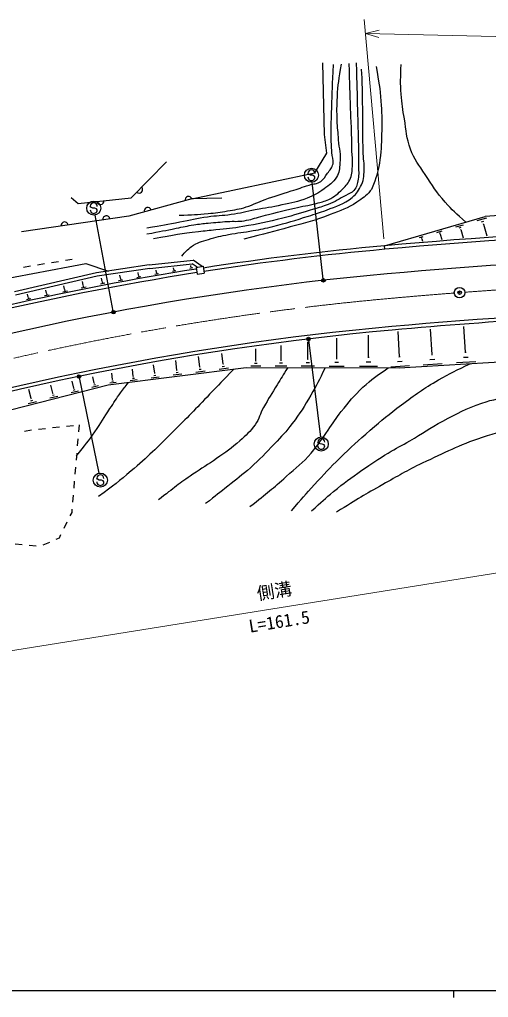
# Model space of a CAD drawing. Units: millimetres, scale not verified. Extents: x 0 to 700000, y -47500 to 447500.
# Drawn here: x 206434 to 272956, y 204000 to 342602 of the extents above; entities that cross this region are included whole.
import ezdxf
from ezdxf.enums import TextEntityAlignment as Align

# ---------------------------------------------------------------- set-up
doc = ezdxf.new("R2010")
doc.units = ezdxf.units.MM
doc.header["$LTSCALE"] = 1000
doc.header["$PDMODE"] = 32
doc.header["$PDSIZE"] = 500
doc.linetypes.add('CHAIN', pattern=[18.5, 12, -1.5, 3.5, -1.5])
for name, color, linetype, lineweight in [('M-STR-HTXT', 7, 'Continuous', 25), ('M-TTL-BAND', 7, 'Continuous', 25), ('S-TTL', 7, 'Continuous', 25)]:
    doc.layers.add(name, color=color, linetype=linetype, lineweight=lineweight)
doc.styles.add('@ＭＳ ゴシック', font='')
doc.styles.add('ＭＳ ゴシック', font='')
doc.styles.get('@ＭＳ ゴシック').set_extended_font_data('@MS Gothic')
doc.styles.get('ＭＳ ゴシック').set_extended_font_data('MS Gothic')

msp = doc.modelspace()

# ---------------------------------------------------------------- linework, layer by layer
at = {"layer": 'M-STR-HTXT'}
for p, q in [((247449, 320679), (247349, 320797)), ((247694, 320540), (247449, 320679)), ((247994, 320538), (247694, 320540)), ((248239, 320426), (247994, 320538)), ((248345, 320290), (248239, 320426)), ((249514, 305783), (247956, 319545)), ((216567, 316012), (216467, 316130)), ((216812, 315873), (216567, 316012)), ((217112, 315870), (216812, 315873)), ((217358, 315758), (217112, 315870)), ((219728, 301281), (217148, 314889)), ((217463, 315622), (217358, 315758)), ((247450, 297185), (249112, 283435)), ((214891, 291862), (217694, 278299)), ((248837, 282583), (248737, 282701)), ((249082, 282444), (248837, 282583)), ((249383, 282441), (249082, 282444)), ((249628, 282329), (249383, 282441)), ((249734, 282193), (249628, 282329)), ((217501, 277460), (217401, 277578)), ((217746, 277321), (217501, 277460)), ((218047, 277318), (217746, 277321)), ((218292, 277206), (218047, 277318)), ((218398, 277070), (218292, 277206))]:
    msp.add_line(p, q, dxfattribs=at)
for centre, radius in [((247844, 320539), 1000), ((216962, 315871), 1000), ((249531, 305634), 150), ((249531, 305634), 120), ((249531, 305634), 90), ((249531, 305634), 60), ((249531, 305634), 30), ((219756, 301134), 150), ((219756, 301134), 120), ((219756, 301134), 90), ((219756, 301134), 60), ((219756, 301134), 30), ((247432, 297334), 150), ((247432, 297334), 120), ((247432, 297334), 90), ((247432, 297334), 60), ((247432, 297334), 30), ((214861, 292009), 150), ((214861, 292009), 120), ((214861, 292009), 90), ((214861, 292009), 60), ((214861, 292009), 30), ((249232, 282442), 1000), ((217896, 277319), 1000)]:
    msp.add_circle(centre, radius, dxfattribs=at)
for centre, start, end in [((247845, 320294), 179.55488, 359.55488), ((247849, 320794), 359.55488, 179.55488), ((216967, 316126), 359.55488, 179.55488), ((216964, 315626), 179.55488, 359.55488), ((249237, 282697), 359.55488, 179.55488), ((249234, 282197), 179.55488, 359.55488), ((217901, 277574), 359.55488, 179.55488), ((217898, 277074), 179.55488, 359.55488)]:
    msp.add_arc(centre, 500, start, end, dxfattribs=at)
for p in [(249531, 305634), (219756, 301134), (247432, 297334), (214861, 292009)]:
    msp.add_point(p, dxfattribs=at)
at = {"layer": 'M-TTL-BAND'}
for p, q in [((40000, 205000), (579000, 205000)), ((268000, 205000), (268000, 204000))]:
    msp.add_line(p, q, dxfattribs=at)
at = {"layer": 'M-TTL-BAND', "color": 2, "linetype": 'CHAIN', "lineweight": 13}
for centre, radius, start, end in [((321906, -394089), 700000, 88.7801, 94.28459), ((321906, -394089), 700000, 94.40737, 95.1645), ((294901, -95307), 400000, 95.1645, 108.09192)]:
    msp.add_arc(centre, radius, start, end, dxfattribs=at)
at = {"layer": 'S-TTL', "lineweight": 13}
for p, q in [((258130, 311535), (255322, 342602)), ((257445, 341083), (255502, 340610)), ((487072, 335204), (255502, 340610)), ((255502, 340610), (257421, 340048)), ((168879, 247307), (317063, 271045))]:
    msp.add_line(p, q, dxfattribs=at)
at = {"layer": 'S-TTL'}
for p, q in [((249674, 326334), (249465, 336476)), ((250045, 323642), (249674, 326334)), ((248305, 320880), (250045, 323642)), ((222252, 317351), (227289, 322431)), ((230893, 317177), (248305, 320880)), ((213742, 317394), (214740, 316526)), ((214740, 316526), (222252, 317351)), ((230893, 317177), (221948, 314746)), ((235149, 317264), (230893, 317177)), ((221948, 314746), (206707, 312531)), ((258220, 310539), (272484, 314690)), ((268350, 313226), (269393, 313530)), ((271367, 314105), (272723, 314499)), ((271975, 313914), (272313, 314012)), ((272200, 313612), (272285, 313636)), ((272243, 313624), (272736, 311930)), ((263176, 311721), (263683, 311868)), ((265629, 312435), (266390, 312656)), ((265970, 312327), (266160, 312383)), ((266097, 312158), (266144, 312172)), ((266120, 312165), (266336, 311425)), ((268817, 313080), (269078, 313155)), ((268991, 312847), (269056, 312866)), ((269023, 312857), (269370, 311664)), ((258265, 310041), (258220, 310539)), ((263403, 311649), (263529, 311686)), ((263487, 311537), (263519, 311546)), ((263503, 311541), (263600, 311209)), ((149201, 295370), (215859, 308046)), ((209968, 307958), (208981, 307800)), ((211943, 308275), (210956, 308117)), ((213918, 308592), (212931, 308434)), ((215859, 308046), (219048, 306962)), ((224837, 307825), (217359, 306710)), ((224837, 307825), (231046, 308515)), ((224902, 307329), (230913, 307997)), ((230753, 307571), (230727, 307721)), ((231613, 307502), (230913, 307997)), ((232322, 307612), (231046, 308515)), ((217359, 306710), (205728, 304005)), ((207994, 307641), (207006, 307483)), ((224902, 307329), (217453, 306218)), ((220739, 305927), (220658, 306390)), ((223321, 306351), (223254, 306733)), ((223339, 306354), (223303, 306348)), ((226157, 306550), (225634, 306459)), ((225850, 306766), (225797, 307069)), ((225938, 306647), (225808, 306624)), ((225867, 306769), (225834, 306763)), ((228605, 306978), (228132, 306896)), ((228327, 307173), (228288, 307398)), ((228407, 307065), (228289, 307045)), ((228342, 307175), (228313, 307170)), ((231001, 307397), (230579, 307323)), ((230824, 307475), (230719, 307456)), ((230766, 307573), (230740, 307569)), ((231474, 307480), (232462, 307634)), ((231474, 307480), (231628, 306492)), ((231628, 306492), (232616, 306646)), ((232462, 307634), (232616, 306646)), ((217453, 306218), (205847, 303519)), ((215455, 304943), (215343, 305471)), ((215477, 304947), (215434, 304938)), ((218530, 305217), (217902, 305107)), ((218161, 305476), (218080, 305939)), ((218267, 305333), (218110, 305306)), ((218180, 305480), (218141, 305473)), ((221108, 305668), (220479, 305558)), ((220845, 305784), (220687, 305756)), ((220758, 305930), (220719, 305923)), ((223659, 306114), (223084, 306013)), ((223418, 306220), (223274, 306195)), ((207668, 303248), (207579, 303666)), ((210623, 303558), (209990, 303424)), ((210239, 303807), (210143, 304262)), ((210352, 303666), (210194, 303632)), ((210259, 303812), (210219, 303803)), ((213234, 304113), (212576, 303974)), ((212835, 304372), (212730, 304863)), ((212952, 304225), (212788, 304190)), ((212855, 304377), (212814, 304368)), ((215869, 304674), (215187, 304529)), ((215577, 304790), (215406, 304754)), ((208037, 303008), (207428, 302879)), ((207776, 303112), (207624, 303080)), ((207687, 303252), (207649, 303244)), ((260347, 294820), (260125, 298377)), ((264949, 295126), (264723, 298739)), ((269701, 295442), (269471, 299111)), ((247342, 294450), (247350, 296904)), ((251423, 294570), (251433, 297443)), ((255937, 294741), (255948, 297880)), ((235319, 293798), (235131, 295289)), ((239962, 294233), (239967, 295929)), ((243527, 294338), (243534, 296400)), ((269614, 295436), (269787, 295447)), ((228758, 292913), (228588, 294268)), ((232016, 293377), (231830, 294853)), ((239785, 293884), (240135, 293883)), ((239918, 294234), (240005, 294233)), ((243321, 293930), (243730, 293929)), ((243476, 294338), (243578, 294338)), ((247104, 293980), (247575, 293979)), ((247283, 294451), (247400, 294450)), ((251153, 294033), (251690, 294032)), ((251356, 294571), (251491, 294570)), ((255618, 294107), (256253, 294105)), ((255858, 294741), (256017, 294741)), ((260053, 294126), (260726, 294168)), ((260263, 294814), (260431, 294825)), ((260285, 293215), (282332, 294593)), ((263671, 293677), (266398, 293848)), ((264651, 294423), (265333, 294465)), ((264864, 295121), (265035, 295131)), ((268405, 293973), (271169, 294146)), ((269398, 294729), (270089, 294772)), ((219020, 290822), (238601, 293288)), ((219632, 291604), (219522, 292478)), ((222569, 292025), (222440, 293054)), ((225610, 292461), (225460, 293650)), ((225576, 292457), (225644, 292466)), ((228646, 292592), (228947, 292630)), ((228721, 292908), (228796, 292917)), ((231443, 292638), (232755, 292803)), ((231893, 293028), (232221, 293069)), ((231975, 293372), (232057, 293382)), ((234741, 293054), (236063, 293220)), ((235195, 293446), (235526, 293488)), ((235277, 293793), (235360, 293803)), ((238601, 293288), (260285, 293215)), ((239259, 293535), (240660, 293531)), ((242707, 293524), (244341, 293518)), ((246396, 293512), (248280, 293505)), ((250344, 293498), (252495, 293491)), ((254663, 293475), (257203, 293467)), ((259086, 293391), (261776, 293559)), ((214142, 290368), (213887, 291366)), ((217042, 291067), (216818, 291944)), ((217013, 291059), (217071, 291074)), ((219242, 291102), (220135, 291214)), ((219549, 291367), (219772, 291395)), ((219605, 291601), (219660, 291608)), ((222135, 291466), (223128, 291591)), ((222476, 291761), (222725, 291793)), ((222538, 292021), (222600, 292029)), ((225130, 291843), (226228, 291982)), ((225507, 292170), (225782, 292204)), ((228231, 292234), (229437, 292386)), ((197771, 285383), (219020, 290822)), ((208093, 288910), (207774, 290160)), ((211160, 289649), (210873, 290771)), ((213767, 289735), (214775, 289993)), ((214081, 290084), (214332, 290148)), ((214111, 290360), (214174, 290376)), ((216698, 290486), (217623, 290722)), ((216986, 290806), (217217, 290865)), ((207655, 288171), (208833, 288472)), ((208021, 288578), (208316, 288654)), ((208056, 288901), (208130, 288920)), ((210754, 288964), (211845, 289243)), ((211093, 289342), (211366, 289411)), ((211126, 289641), (211194, 289658)), ((207150, 284279), (208139, 284429)), ((209130, 284559), (210125, 284661)), ((211120, 284763), (212114, 284865)), ((213109, 284967), (214104, 285069)), ((214886, 285149), (214801, 284153)), ((214716, 283156), (214631, 282160)), ((214546, 281164), (214462, 280167)), ((214377, 279171), (214292, 278174)), ((214207, 277178), (214122, 276182)), ((214038, 275185), (213953, 274189)), ((213868, 273192), (213830, 272749)), ((213830, 272749), (213585, 272251)), ((213143, 271354), (212701, 270457)), ((212036, 269108), (211584, 268904)), ((212259, 269560), (212036, 269108)), ((206815, 268160), (205821, 268264)), ((208804, 267951), (207810, 268055)), ((210673, 268493), (209761, 268082))]:
    msp.add_line(p, q, dxfattribs=at)
at = {"layer": 'S-TTL', "color": 3}
msp.add_circle((268860, 303898), 750, dxfattribs=at)
at = {"layer": 'S-TTL'}
for centre, radius, start, end in [((223392, 318501), 500, 225.2459, 45.2459), ((230411, 317046), 500, 15.20804, 195.20804), ((217898, 316873), 500, 186.26748, 6.26748), ((321906, -394089), 710500, 88.7801, 93.98869), ((218752, 314281), 500, 8.26717, 188.26717), ((224621, 315472), 500, 15.20804, 195.20804), ((212814, 313418), 500, 8.26717, 188.26717), ((321906, -394089), 707500, 88.7801, 95.1645), ((321906, -394089), 707000, 88.7801, 95.1645), ((294901, -95307), 407500, 95.1645, 98.80837), ((294901, -95307), 407000, 95.1645, 98.80828), ((321906, -394089), 703500, 88.7801, 95.1645), ((294901, -95307), 407000, 98.94906, 108.19935), ((294901, -95307), 403500, 95.1645, 108.19935), ((294901, -95307), 407500, 98.94897, 106.55498), ((321906, -394089), 696000, 88.7801, 95.1645), ((321906, -394089), 695500, 91.54681, 95.1645), ((294901, -95307), 396000, 95.1645, 108.19935), ((294901, -95307), 395500, 95.1645, 108.19935)]:
    msp.add_arc(centre, radius, start, end, dxfattribs=at)
for points, knots in [([(224479, 312212), (226521, 312600), (227037, 312696), (228675, 313020), (229642, 313211), (230176, 313360), (231150, 313515), (231949, 313642), (232403, 313670), (233209, 313749), (234276, 313854), (234874, 313916), (235945, 313984), (236870, 314042), (237401, 313940), (238316, 314088), (239250, 314239), (239745, 314455), (240662, 314687), (242523, 315159), (243558, 315456), (245430, 315886), (246636, 316163), (247336, 316217), (248531, 316537), (249234, 316726), (249645, 316800), (250303, 317111), (251165, 317517), (251579, 317902), (252258, 318570), (252787, 319091), (253082, 319426), (253378, 320107), (253681, 320806), (253616, 321276), (253665, 322036), (253712, 322778), (253610, 323195), (253587, 323938), (253554, 324976), (253568, 325558), (253534, 326596), (253493, 327889), (253452, 328613), (253404, 329905), (253310, 332439), (253290, 333238), (253196, 336394)], [0, 0, 0, 0, 1, 1, 1, 2, 2, 2, 3, 3, 3, 4, 4, 4, 5, 5, 5, 6, 6, 6, 7, 7, 7, 8, 8, 8, 9, 9, 9, 10, 10, 10, 11, 11, 11, 12, 12, 12, 13, 13, 13, 14, 14, 14, 15, 15, 15, 16, 16, 16, 16]), ([(252049, 336290), (251699, 334106), (251567, 333459), (251476, 331625), (251411, 330334), (251404, 329608), (251450, 328316), (251488, 327235), (251579, 326633), (251658, 325554), (251752, 324271), (252024, 323549), (251893, 322270), (251810, 321467), (251823, 320950), (251398, 320264), (250897, 319456), (250385, 319167), (249626, 318596), (248774, 317955), (248215, 317695), (247228, 317293), (245891, 316748), (245066, 316653), (243658, 316329), (242195, 315992), (241354, 315908), (239880, 315625), (238535, 315368), (237795, 315148), (236440, 314948), (235145, 314757), (234401, 314797), (233105, 314609), (231558, 314385), (230707, 314164), (229170, 313879), (227348, 313542), (226779, 313438), (224505, 313020)], [0, 0, 0, 0, 1, 1, 1, 2, 2, 2, 3, 3, 3, 4, 4, 4, 5, 5, 5, 6, 6, 6, 7, 7, 7, 8, 8, 8, 9, 9, 9, 10, 10, 10, 11, 11, 11, 12, 12, 12, 13, 13, 13, 13]), ([(254212, 336446), (254285, 333196), (254303, 332381), (254368, 329775), (254417, 327821), (254461, 326726), (254499, 324772), (254520, 323683), (254530, 323073), (254525, 321984), (254521, 321200), (254602, 320750), (254473, 319977), (254363, 319323), (254320, 318879), (253873, 318388), (253514, 317992), (253168, 317943), (252701, 317684), (251737, 317150), (251227, 316777), (250199, 316381), (249400, 316074), (248933, 315954), (248114, 315704), (246423, 315186), (245478, 314884), (243763, 314453), (241573, 313902), (240334, 313631), (238108, 313254), (236632, 313004), (235791, 312953), (234303, 312785), (233327, 312675), (232778, 312637), (231802, 312524), (229305, 312235), (228486, 312059), (225443, 311534)], [0, 0, 0, 0, 1, 1, 1, 2, 2, 2, 3, 3, 3, 4, 4, 4, 5, 5, 5, 6, 6, 6, 7, 7, 7, 8, 8, 8, 9, 9, 9, 10, 10, 10, 11, 11, 11, 12, 12, 12, 13, 13, 13, 13]), ([(229092, 314870), (231043, 314935), (231591, 314936), (233183, 315104), (234265, 315218), (234873, 315279), (235945, 315469), (236991, 315655), (237590, 315724), (238603, 316042), (239670, 316378), (240207, 316734), (241261, 317111), (242701, 317625), (243534, 317836), (244987, 318309), (245976, 318632), (246525, 318824), (247515, 319143), (248164, 319353), (248629, 319266), (249183, 319664), (249652, 320002), (249790, 320336), (250121, 320811), (250470, 321313), (250797, 321564), (250903, 322166), (251012, 322791), (250793, 323149), (250746, 323782), (250678, 324706), (250660, 325226), (250642, 326153), (250612, 327659), (250679, 328503), (250720, 330010), (250787, 332444), (250834, 333223), (250981, 336238)], [0, 0, 0, 0, 1, 1, 1, 2, 2, 2, 3, 3, 3, 4, 4, 4, 5, 5, 5, 6, 6, 6, 7, 7, 7, 8, 8, 8, 9, 9, 9, 10, 10, 10, 11, 11, 11, 12, 12, 12, 13, 13, 13, 13]), ([(229456, 309059), (229979, 309729), (230222, 309989), (230837, 310440), (231655, 311039), (232276, 311103), (233235, 311430), (234317, 311798), (234955, 311909), (236075, 312134), (237429, 312405), (238208, 312438), (239567, 312681), (240674, 312878), (241289, 313016), (242381, 313280), (244369, 313762), (245455, 314139), (247411, 314739), (248417, 315048), (248983, 315220), (249964, 315599), (251455, 316175), (252378, 316415), (253639, 317397), (254323, 317931), (254547, 318423), (254942, 319195), (255377, 320049), (255270, 320662), (255332, 321619), (255364, 322098), (255253, 322364), (255228, 322844), (255174, 323891), (255168, 324479), (255150, 325528), (255133, 326545), (255133, 327116), (255124, 328133), (255112, 329457), (255122, 330198), (255098, 331521), (255069, 333099), (255046, 333607), (254968, 335560)], [0, 0, 0, 0, 1, 1, 1, 2, 2, 2, 3, 3, 3, 4, 4, 4, 5, 5, 5, 6, 6, 6, 7, 7, 7, 8, 8, 8, 9, 9, 9, 10, 10, 10, 11, 11, 11, 12, 12, 12, 13, 13, 13, 14, 14, 14, 15, 15, 15, 15]), ([(257026, 335925), (257428, 333631), (257563, 332953), (257704, 331026), (257821, 329421), (257845, 328517), (257808, 326909), (257770, 325277), (257764, 324357), (257547, 322739), (257361, 321345), (257174, 320558), (256661, 319247), (256512, 318866), (256453, 318625), (256192, 318309), (255576, 317563), (255086, 317271), (254290, 316720), (252942, 315787), (252008, 315556), (250486, 314948), (248330, 314087), (247036, 313843), (244805, 313202), (242266, 312472), (241423, 312268), (238264, 311482)], [0, 0, 0, 0, 1, 1, 1, 2, 2, 2, 3, 3, 3, 4, 4, 4, 5, 5, 5, 6, 6, 6, 7, 7, 7, 8, 8, 8, 9, 9, 9, 9]), ([(269749, 313894), (268318, 315124), (267867, 315538), (266806, 316732), (265554, 318140), (265006, 319061), (263985, 320645), (263104, 322011), (262440, 322711), (261891, 324240), (261316, 325844), (261301, 326835), (261027, 328517), (260805, 329879), (260674, 330645), (260572, 332021), (260449, 333670), (260490, 334272), (260572, 336253)], [0, 0, 0, 0, 1, 1, 1, 2, 2, 2, 3, 3, 3, 4, 4, 4, 5, 5, 5, 6, 6, 6, 6]), ([(245003, 272950), (246551, 274773), (246968, 275260), (248280, 276695), (249646, 278190), (250420, 279023), (251868, 280439), (253503, 282038), (254450, 282903), (256185, 284392), (257872, 285840), (258813, 286663), (260605, 287980), (262598, 289445), (263712, 290287), (265858, 291517), (267609, 292520), (268263, 292842), (270467, 293851)], [0, 0, 0, 0, 1, 1, 1, 2, 2, 2, 3, 3, 3, 4, 4, 4, 5, 5, 5, 6, 6, 6, 6]), ([(236826, 293064), (235172, 291321), (234748, 290879), (233405, 289489), (231371, 287380), (230247, 286182), (228153, 284132), (225904, 281930), (224684, 280645), (222276, 278619), (220516, 277138), (219891, 276644), (217647, 274979)], [0, 0, 0, 0, 1, 1, 1, 2, 2, 2, 3, 3, 3, 4, 4, 4, 4]), ([(244483, 293268), (243745, 292096), (243557, 291793), (242975, 290841), (242209, 289590), (241756, 288902), (241050, 287616), (240539, 286685), (240464, 286043), (239854, 285172), (239145, 284160), (238588, 283711), (237670, 282884), (236475, 281807), (235711, 281310), (234394, 280387), (233097, 279479), (232316, 279050), (231013, 278151), (229053, 276799), (228435, 276296), (226124, 274510)], [0, 0, 0, 0, 1, 1, 1, 2, 2, 2, 3, 3, 3, 4, 4, 4, 5, 5, 5, 6, 6, 6, 7, 7, 7, 7]), ([(249788, 293250), (248885, 291392), (248617, 290858), (247759, 289385), (246807, 287748), (246262, 286828), (245107, 285328), (244203, 284153), (243632, 283542), (242611, 282468), (241314, 281104), (240582, 280341), (239178, 279087), (237983, 278020), (237255, 277490), (236006, 276487), (234776, 275500), (234378, 275190), (232833, 273990)], [0, 0, 0, 0, 1, 1, 1, 2, 2, 2, 3, 3, 3, 4, 4, 4, 5, 5, 5, 6, 6, 6, 6]), ([(239126, 273574), (241628, 275562), (242331, 276095), (244275, 277839), (245687, 279106), (246571, 279732), (247811, 281167), (248837, 282354), (249284, 283122), (250204, 284392), (250948, 285419), (251282, 286055), (252076, 287044), (253202, 288447), (253823, 289257), (255144, 290477), (256441, 291674), (257009, 292059), (258734, 293220)], [0, 0, 0, 0, 1, 1, 1, 2, 2, 2, 3, 3, 3, 4, 4, 4, 5, 5, 5, 6, 6, 6, 6]), ([(214511, 280753), (215796, 282357), (216160, 282803), (217127, 284184), (218003, 285434), (218418, 286186), (219259, 287460), (219840, 288339), (220149, 288843), (220768, 289697), (221194, 290285), (221339, 290479), (221888, 291183)], [0, 0, 0, 0, 1, 1, 1, 2, 2, 2, 3, 3, 3, 4, 4, 4, 4]), ([(247863, 272950), (249315, 274298), (249730, 274671), (250984, 275707), (252494, 276954), (253386, 277597), (254988, 278723), (256418, 279727), (257236, 280268), (258733, 281167), (259910, 281875), (260613, 282196), (261801, 282884), (263647, 283952), (264600, 284691), (266482, 285692), (268576, 286806), (269746, 287484), (271995, 288240), (273709, 288817), (274738, 288914), (276519, 289228), (278095, 289506), (278977, 289732), (280576, 289801), (283602, 289931), (285337, 289987), (288325, 289489), (291013, 289040), (292524, 288699), (295086, 287772), (297941, 286739), (299599, 286181), (302159, 284548), (304240, 283220), (305263, 282248), (307048, 280543), (309120, 278563), (309767, 277670), (311832, 274979)], [0, 0, 0, 0, 1, 1, 1, 2, 2, 2, 3, 3, 3, 4, 4, 4, 5, 5, 5, 6, 6, 6, 7, 7, 7, 8, 8, 8, 9, 9, 9, 10, 10, 10, 11, 11, 11, 12, 12, 12, 13, 13, 13, 13]), ([(308816, 273522), (307156, 275517), (306618, 276178), (304967, 277631), (303397, 279014), (302448, 279731), (300651, 280803), (299246, 281641), (298399, 282032), (296854, 282572), (295063, 283197), (293970, 283238), (292122, 283664), (290090, 284132), (288990, 284605), (286921, 284860), (284945, 285103), (283815, 285008), (281824, 284964), (280053, 284924), (279047, 284943), (277300, 284652), (275215, 284305), (274053, 284016), (272047, 283352), (268626, 282218), (266829, 281247), (263570, 279711), (261317, 278650), (260124, 277914), (257953, 276695), (255356, 275236), (254524, 274714), (251400, 272794)], [0, 0, 0, 0, 1, 1, 1, 2, 2, 2, 3, 3, 3, 4, 4, 4, 5, 5, 5, 6, 6, 6, 7, 7, 7, 8, 8, 8, 9, 9, 9, 10, 10, 10, 11, 11, 11, 11])]:
    msp.add_open_spline(points, degree=3, knots=knots, dxfattribs=at)
at = {"layer": 'S-TTL', "color": 3}
msp.add_point((268860, 303898), dxfattribs=at)

# ---------------------------------------------------------------- texts
at = {"layer": 'S-TTL', "style": 'ＭＳ ゴシック'}
msp.add_text('側溝', height=1833, rotation=9.101, dxfattribs=at).set_placement((242813, 260164), align=Align.BOTTOM_CENTER)
at = {"layer": 'S-TTL', "style": '@ＭＳ ゴシック'}
msp.add_text('L=161.5', height=1833, rotation=9.101, dxfattribs=at).set_placement((243130, 258189), align=Align.TOP_CENTER)

doc.saveas('drawing.dxf')
